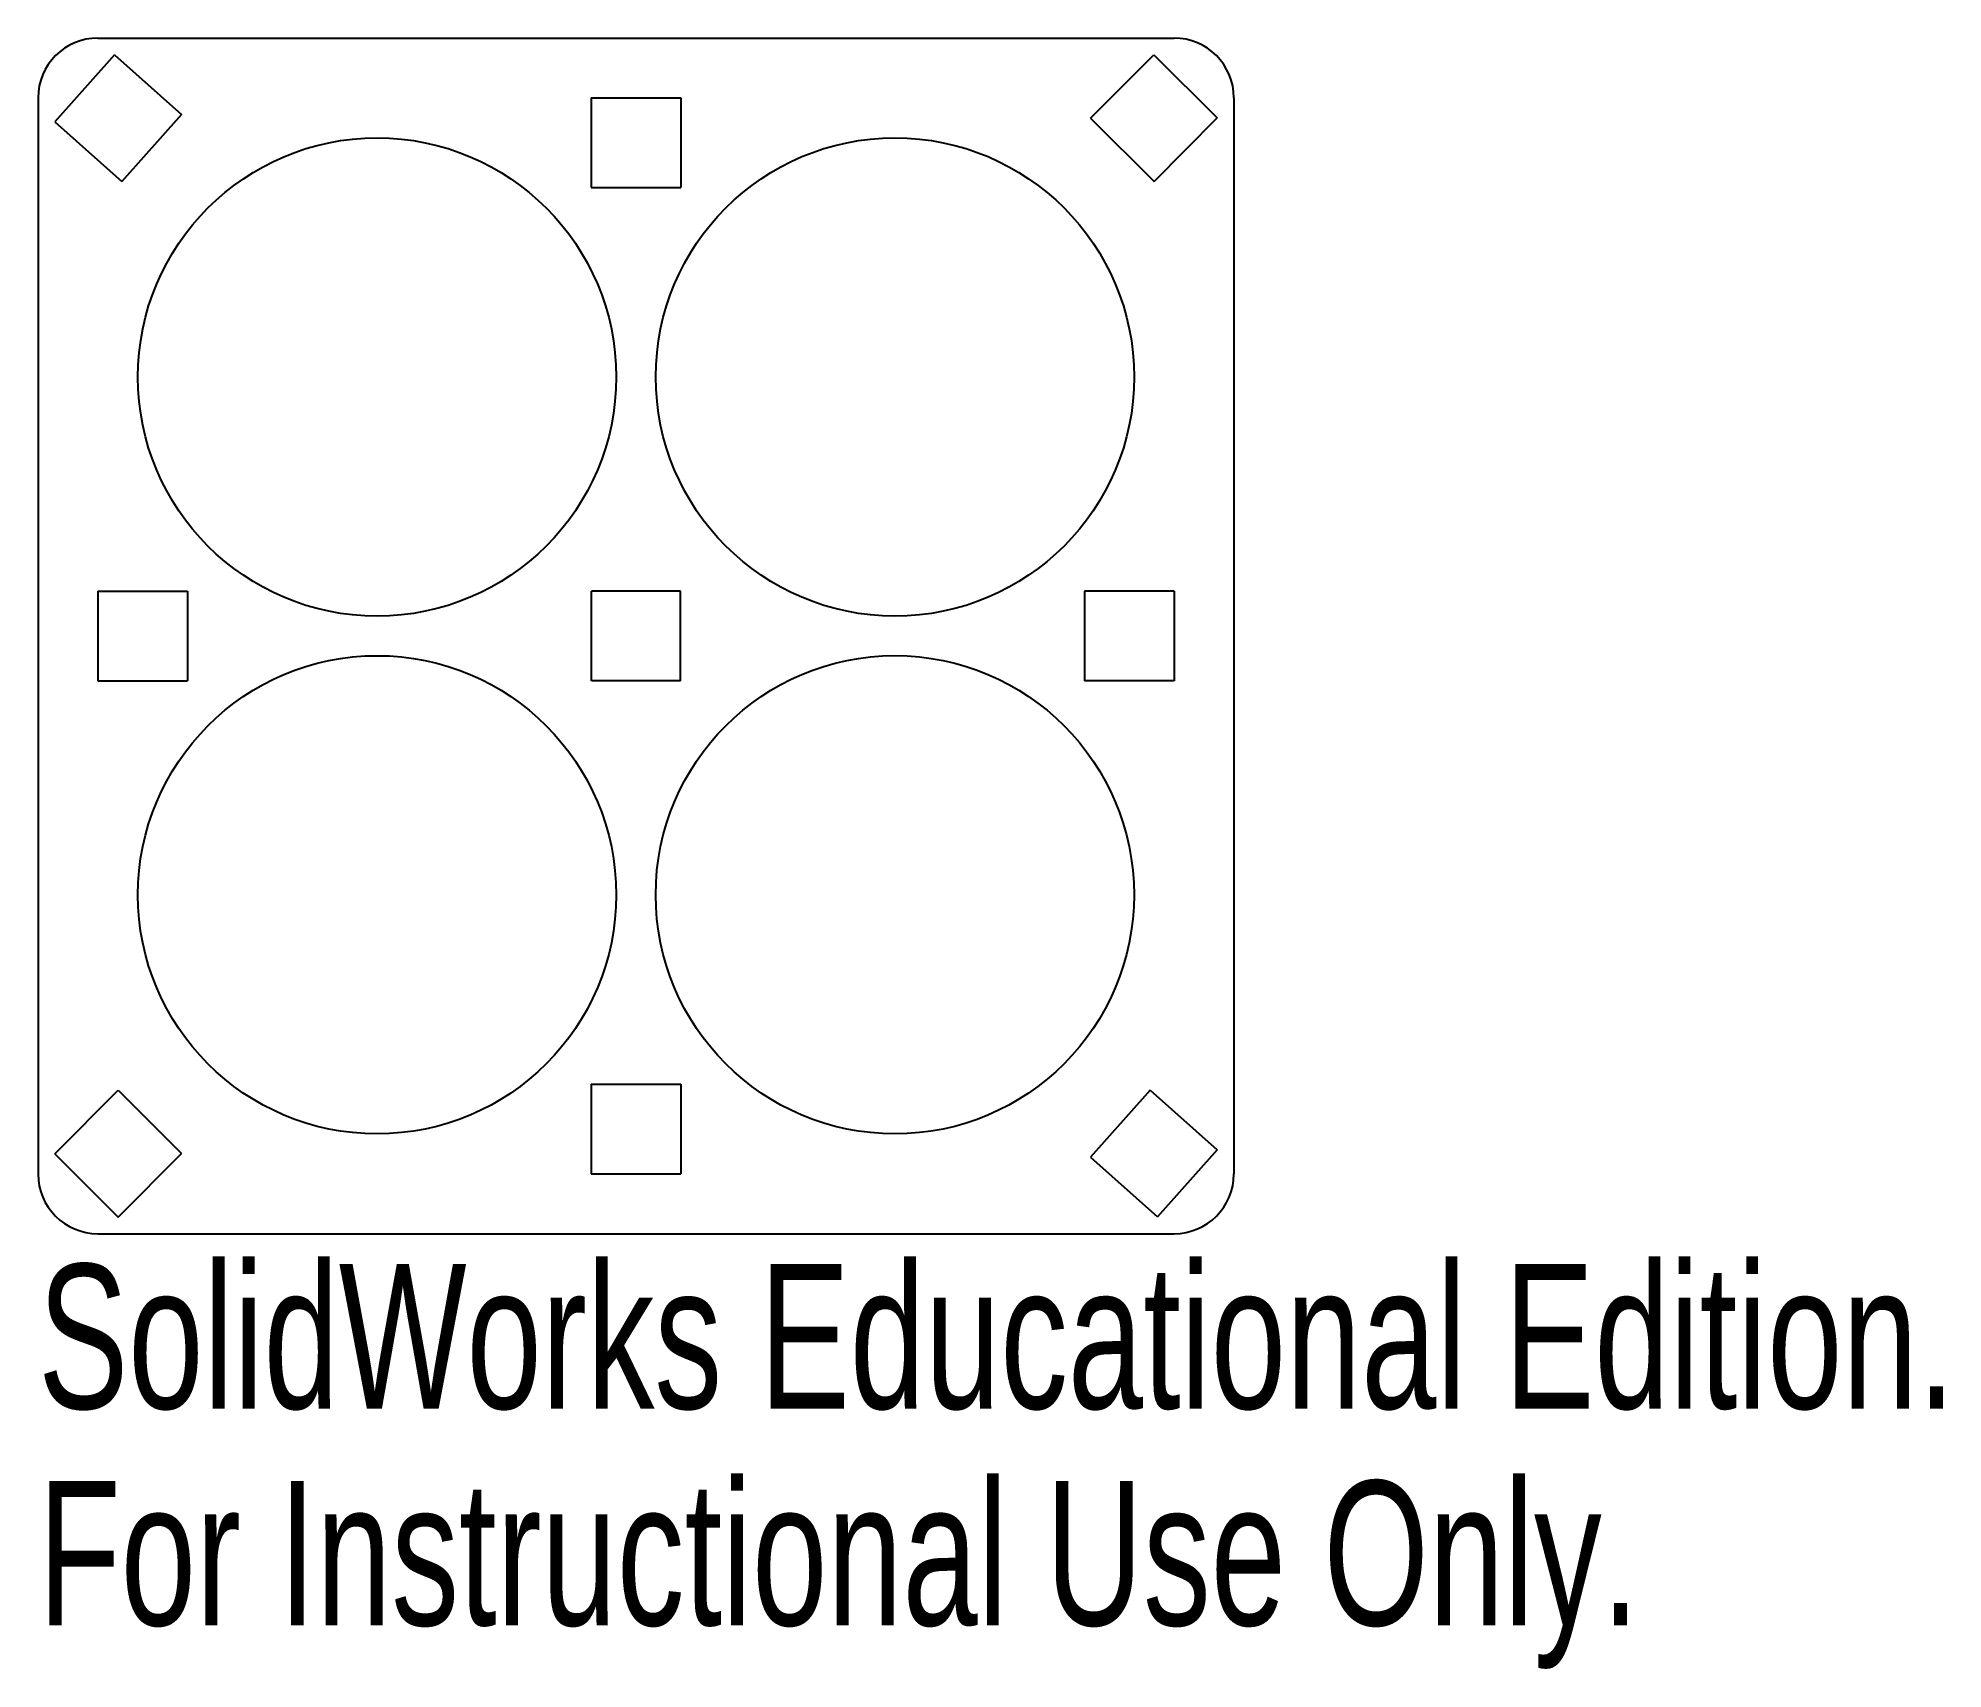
# Model space of a CAD drawing. Header units: millimetres. Extents: x -20 to 43.7, y -34.6 to 20.
import ezdxf

# ---------------------------------------------------------------- set-up
doc = ezdxf.new("R2010")
doc.units = ezdxf.units.MM
doc.styles.add('SLDTEXTSTYLE0', font='TXT', dxfattribs={"width": 0.7})

msp = doc.modelspace()

# ---------------------------------------------------------------- linework, layer by layer
at = {"color": 7, "linetype": 'Continuous'}
for p, q in [((-18, 20), (18, 20)), ((-17.446, 19.44), (-19.44, 17.199)), ((-17.446, 19.44), (-15.204, 17.446)), ((15.203, 17.32), (17.32, 19.445)), ((17.32, 19.445), (19.445, 17.328)), ((-20, 18), (-20, -18)), ((-1.5, 18), (1.5, 18)), ((-1.5, 18), (-1.5, 15)), ((1.5, 18), (1.5, 15)), ((20, 18), (20, -18)), ((-15.204, 17.446), (-17.199, 15.204)), ((15.203, 17.32), (17.328, 15.203)), ((17.328, 15.203), (19.445, 17.328)), ((-19.44, 17.199), (-17.199, 15.204)), ((-1.5, 15), (1.5, 15)), ((-18, 1.5), (-15, 1.5)), ((-18, 1.5), (-18, -1.5)), ((-15, 1.5), (-15, -1.5)), ((1.489, 1.5), (-1.489, 1.5)), ((-1.489, -1.5), (-1.489, 1.5)), ((1.489, -1.5), (1.489, 1.5)), ((18, 1.5), (15, 1.5)), ((15, 1.5), (15, -1.5)), ((18, 1.5), (18, -1.5)), ((-18, -1.5), (-15, -1.5)), ((1.489, -1.5), (-1.489, -1.5)), ((18, -1.5), (15, -1.5)), ((-19.443, -17.325), (-17.325, -15.2)), ((-17.325, -15.2), (-15.206, -17.323)), ((-1.5, -15), (1.5, -15)), ((-1.5, -15), (-1.5, -18)), ((1.5, -15), (1.5, -18)), ((17.199, -15.204), (15.204, -17.446)), ((17.199, -15.204), (19.44, -17.199)), ((19.44, -17.199), (17.446, -19.44)), ((-19.443, -17.325), (-17.323, -19.448)), ((-17.323, -19.448), (-15.206, -17.323)), ((15.204, -17.446), (17.446, -19.44)), ((-1.5, -18), (1.5, -18)), ((-18, -20), (18, -20))]:
    msp.add_line(p, q, dxfattribs=at)
for centre in [(-8.661, 8.661), (8.662, 8.662), (-8.662, -8.662), (8.661, -8.661)]:
    msp.add_circle(centre, 8, dxfattribs=at)
for centre, start, end in [((-18, 18), 90, 180), ((18, 18), 0, 90), ((-18, -18), 180, 270), ((18, -18), 270, 0)]:
    msp.add_arc(centre, 2, start, end, dxfattribs=at)

# ---------------------------------------------------------------- texts
at = {"color": 7, "linetype": 'Continuous', "char_height": 4.83362, "attachment_point": 1, "style": 'SLDTEXTSTYLE0'}
for s, insert in [('SolidWorks Educational Edition.', (-20, -21.02)), ('For Instructional Use Only.', (-20, -28.27))]:
    msp.add_mtext(s, dxfattribs=dict(at, insert=insert))

doc.saveas('drawing.dxf')
